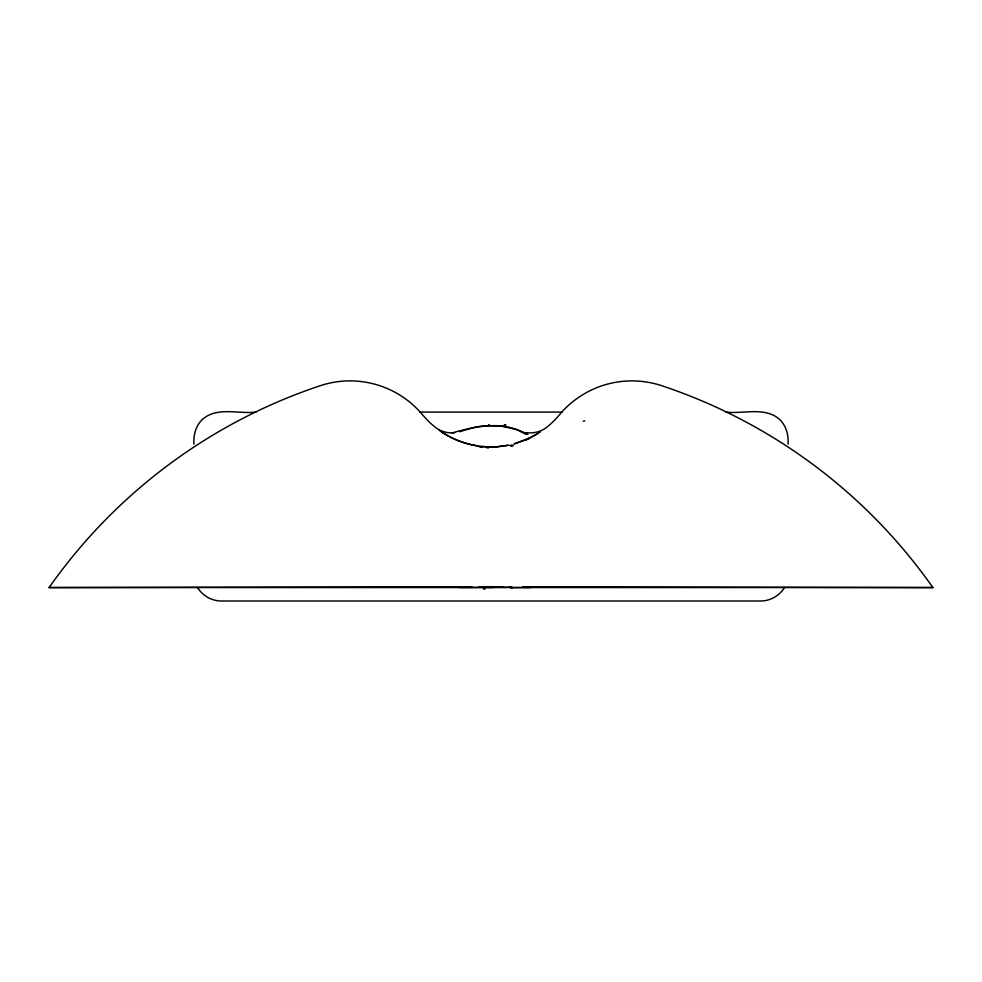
<?xml version="1.0" encoding="UTF-8"?>
<svg xmlns="http://www.w3.org/2000/svg" width="982" height="982" viewBox="0 0 982 982"><rect width="100%" height="100%" fill="white"/><g stroke="black" fill="none" stroke-linecap="round" stroke-linejoin="round"><path stroke-width="1.47" d="M479.363 586.708L485.869 587.396L484.507 587.42L483.451 588.795L484.678 588.869L485.869 587.396L502.526 586.659M784.446 587.506C779.548 595.657 770.563 600.849 761.062 601.009L220.938 601.009C211.437 600.849 202.452 595.657 197.554 587.506M523.418 432.276L515.341 429.257L502.195 426.286L505.89 425.046L504.797 424.899L502.526 426.298L488.115 425.537L489.65 425.525L476.97 426.74L459.527 431.589L461.086 431.159M488.619 447.522L486.188 447.461L488.619 447.522L486.863 447.203M524.228 433.467L527.874 434.363L520.976 431.847L524.646 433.136M583.185 421.155L584.904 420.959M540.186 432.105L530.366 437.751L514.691 443.729M537.056 434.081L525.382 440.022L529.065 438.672L514.04 443.901M510.873 587.555L530.673 587.555M460.386 431.442L461.884 430.926L460.251 431.294M484.678 588.869L483.721 588.292L485.341 587.69L484.507 587.42M481.18 447.166L482.444 446.957L480.075 447.08L482.444 446.957M511.327 445.595L513.402 445.484L510.223 445.583L512.604 445.632M508.86 445.128L498.23 446.638M512.125 587.837L509.646 586.782L512.125 587.837L510.345 587.297L511.291 587.113L510.566 586.598M507.608 445.374C485.12 449.609 461.159 444.858 442.047 432.252M502.698 586.708L491 587.555L479.474 586.733M452.051 432.902C474.146 426.777 498.291 421.143 520.448 431.049M489.564 425.402L488.115 425.537L489.613 425.488M489.637 446.957L488.177 446.933M510.223 445.583L512.088 445.447M491 446.933L493.934 446.884M459.674 587.555L511.769 587.15M524.486 432.755L527.346 432.743A27.005 27.005 0 0 0 547.391 426.777A88.92 88.92 0 0 0 559.335 414.92A94.517 94.517 0 0 1 661.868 385.742A540.112 540.112 0 0 1 932.888 587.555L49.1 587.555A540.112 540.112 0 0 1 320.132 385.742A94.517 94.517 0 0 1 422.665 414.92A88.92 88.92 0 0 0 434.645 426.777A27.005 27.005 0 0 0 454.654 432.743M49.1 587.555L471.814 586.745M256.13 412.072C238.43 414.257 216.408 406.155 201.85 419.977C195.541 426.348 193.356 435.419 193.933 444.159M419.854 412.072L562.146 412.072M725.87 412.072C743.57 414.257 765.592 406.155 780.15 419.977C786.459 426.348 788.644 435.419 788.067 444.159M522.596 586.745L932.9 587.555M487.796 447.35L488.803 447.375M504.797 424.899L504.822 425.942L502.526 426.298L503.435 426.433M483.721 588.292L484.899 588.378M484.249 587.604L485.341 587.69M482.408 446.515L485.378 446.761M480.812 446.957L481.855 447.043M502.882 426.249L503.815 426.384M478.111 446C464.142 443.925 450.738 438.488 439.236 430.325M525.763 433.344L526.659 433.688M496.732 447.252L495.051 447.203L496.732 447.252M485.55 587.494L484.703 587.334L485.55 587.494"/></g></svg>
